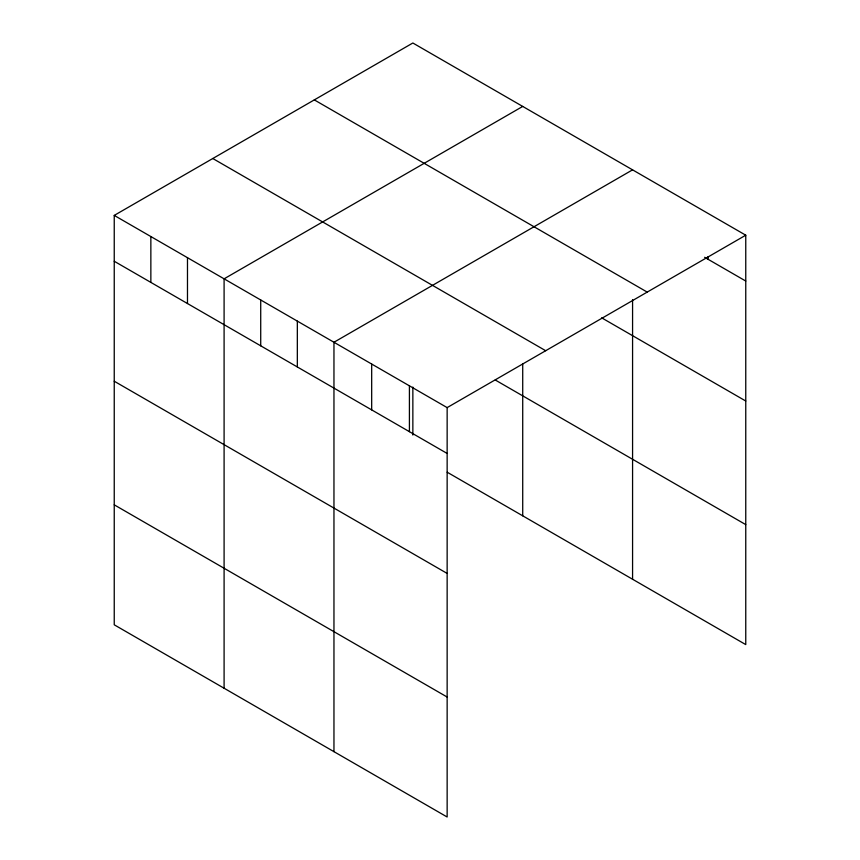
<?xml version="1.0" encoding="UTF-8"?>
<svg xmlns="http://www.w3.org/2000/svg" width="860" height="860" viewBox="0 0 860 860"><rect width="100%" height="100%" fill="white"/><g stroke="black" fill="none" stroke-linecap="round" stroke-linejoin="round"><path stroke-width="1.29" d="M114.24 215.408L447.146 407.608L447.146 817L114.24 624.801L114.24 215.408L412.854 43L745.76 235.199L745.76 644.591L447.189 472.215M522.719 106.425L224.095 278.833L224.095 688.226M632.573 169.85L333.959 342.258L333.959 751.651M447.146 407.608L745.76 235.199M704.609 257.291L745.76 281.048M314.308 99.889L647.214 292.099M601.678 317.834L745.76 401.018M212.785 158.509L545.692 350.719M495.252 379.991L745.76 524.621M114.24 261.257L447.146 453.456M114.24 381.227L447.146 573.426M114.24 504.831L447.146 697.03M708.038 256.646L708.038 259.269M632.573 299.678L632.573 579.242M522.719 363.952L522.719 515.817M412.854 387.075L412.854 435.063M409.414 385.828L409.414 431.677M371.681 364.038L371.681 409.887M297.334 321.113L297.334 366.962M260.72 299.979L260.72 345.827M187.48 257.688L187.48 303.537M150.855 236.554L150.855 282.392"/></g></svg>
